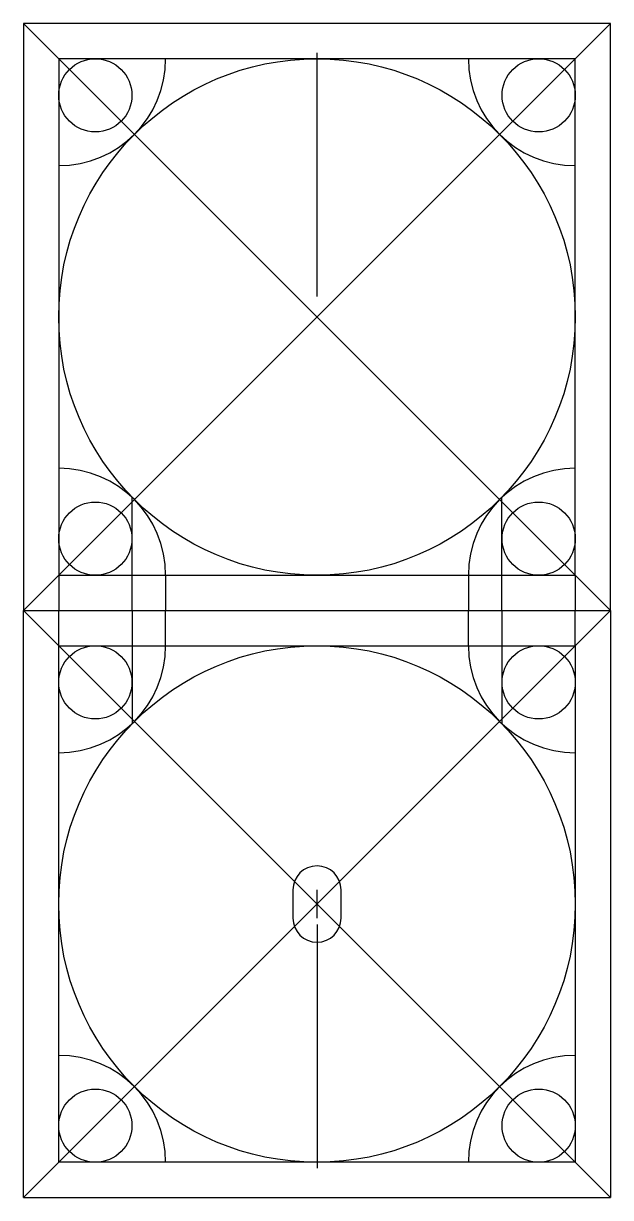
# Model space of a CAD drawing. Header units: millimetres. Extents: x -25 to 25, y -75 to 25.
import ezdxf

# ---------------------------------------------------------------- set-up
doc = ezdxf.new("R2010")
doc.units = ezdxf.units.MM
doc.layers.get('0').update_dxf_attribs({"linetype": 'CONTINUOUS'})

msp = doc.modelspace()

# ---------------------------------------------------------------- linework, layer by layer
for p, q in [((25, 25), (-25, -25)), ((-25, 25), (25, -25)), ((0, 1.75), (0, 22.5)), ((-15.75, -25), (-15.75, -15.36)), ((15.75, -25), (15.75, -15.36)), ((-22, -22), (-22, -25)), ((-12.89, -22), (-12.89, -25)), ((12.89, -22), (12.89, -25)), ((22, -22), (22, -25)), ((-25, -75), (-25, -25)), ((-22, -28), (-22, -25)), ((-15.75, -25), (-15.75, -34.64)), ((-12.89, -28), (-12.89, -25)), ((12.89, -28), (12.89, -25)), ((15.75, -25), (15.75, -34.64)), ((22, -28), (22, -25)), ((25, -25), (25, -75)), ((0, -51.2), (0, -48.8)), ((0, -51.75), (0, -72.5))]:
    msp.add_line(p, q)
for points in [[(25, 25), (-25, 25), (-25, -25), (25, -25)], [(22, 22), (-22, 22), (-22, -22), (22, -22)], [(-25, -25), (25, -25), (-25, -75), (25, -75)], [(-22, -72), (-22, -28), (22, -28), (22, -72)]]:
    msp.add_lwpolyline(points, close=True)
msp.add_lwpolyline([(2.05, -51.2), (2.05, -48.8, 1), (-2.05, -48.8), (-2.05, -51.2, 1)], format="xyb", close=True)
for centre, radius in [((0, 0), 22), ((-18.88, 18.88), 3.12), ((18.88, 18.88), 3.12), ((-18.88, -18.88), 3.12), ((18.88, -18.88), 3.12), ((-18.88, -31.12), 3.12), ((0, -50), 22), ((18.88, -31.12), 3.12), ((-18.88, -68.88), 3.12), ((18.88, -68.88), 3.12)]:
    msp.add_circle(centre, radius)
for centre, start, end in [((-22, 22), -90, 0), ((22, 22), 180, 270), ((-22, -22), 0, 90), ((22, -22), 90, 180), ((-22, -28), -90, 0), ((22, -28), 180, 270), ((-22, -72), 0, 90), ((22, -72), 90, 180)]:
    msp.add_arc(centre, 9.11, start, end)

doc.saveas('drawing.dxf')
